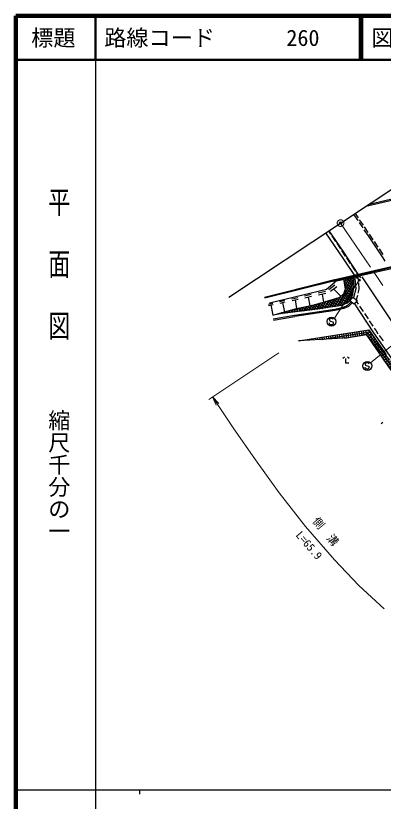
# Model space of a CAD drawing. Units: millimetres, scale not verified. Extents: x 40000 to 680000, y 20000 to 380000.
# Drawn here: x 40000 to 123036, y 202409 to 380000 of the extents above; entities that cross this region are included whole.
import ezdxf
from ezdxf.enums import TextEntityAlignment as Align

# ---------------------------------------------------------------- set-up
doc = ezdxf.new("R2010")
doc.units = ezdxf.units.MM
doc.header["$LTSCALE"] = 1000
doc.header["$PDMODE"] = 32
doc.header["$PDSIZE"] = 500
doc.linetypes.add('CHAIN', pattern=[18.5, 12, -1.5, 3.5, -1.5])
for name, color, linetype, lineweight in [('M-BGD', 7, 'Continuous', 25), ('M-BMK', 2, 'CHAIN', 13), ('M-BMK-OTRS', 5, 'Continuous', 25), ('M-STR-HTXT', 7, 'Continuous', 13), ('M-STR-STRC', 7, 'Continuous', 25), ('M-TTL', 2, 'Continuous', 140), ('M-TTL-BAND', 7, 'Continuous', 25), ('M-TTL-LINE', 7, 'Continuous', 50)]:
    doc.layers.add(name, color=color, linetype=linetype, lineweight=lineweight)
doc.layers.add('M-OTRS', color=6, linetype='Continuous')
doc.layers.add('M-TTL-TXT', color=7, linetype='Continuous')
doc.styles.add('@ＭＳ ゴシック', font='')
doc.styles.add('ＭＳ ゴシック', font='')
doc.styles.get('@ＭＳ ゴシック').set_extended_font_data('@MS Gothic')
doc.styles.get('ＭＳ ゴシック').set_extended_font_data('MS Gothic')

# ---------------------------------------------------------------- blocks, each defined once
blk = doc.blocks.new('open_arrow')
at = {"color": 0, "linetype": 'Continuous', "lineweight": -2}
blk.add_lwpolyline([(7.5, 1.25), (0, 0), (7.5, -1.25)], dxfattribs=at)

msp = doc.modelspace()

# ---------------------------------------------------------------- hatches: boundary and pattern name
at = {"layer": 'M-BGD'}
h = msp.add_hatch(dxfattribs=at)
h.set_pattern_fill('USER', color=256, style=0, pattern_type=2)
h.set_pattern_definition([(8.9652, (119226, 307896), (-77.917, 493.892), []), (98.9652, (119226, 307896), (-493.892, -77.917), [])])
h.paths.add_polyline_path([(119226, 307896), (115274, 307175), (103882, 306488), (119775, 308998)])
h = msp.add_hatch(dxfattribs=at)
h.set_pattern_fill('USER', color=256, style=0, pattern_type=2)
h.set_pattern_definition([(38.9652, (119226, 307896), (-314.424, 388.764), []), (128.9652, (119226, 307896), (-388.764, -314.424), [])])
h.paths.add_polyline_path([(119226, 307896), (124819, 299859), (128658, 294553), (132722, 289359), (136240, 285063), (141167, 280644), (143640, 278127), (143911, 278384), (139737, 282733), (135759, 287276), (129538, 295164), (123662, 303343), (119775, 308998)])

# ---------------------------------------------------------------- linework, layer by layer
for p, q in [((119825, 337398), (135898, 341154)), ((119111, 336923), (135965, 340861)), ((116346, 335085), (117279, 333693)), ((117410, 334305), (116715, 335330)), ((118532, 332650), (117691, 333891)), ((117558, 333278), (118393, 332032)), ((119655, 330995), (118813, 332236)), ((114100, 324970), (110060, 330906)), ((111186, 330622), (110706, 331335)), ((113938, 326767), (110799, 331397)), ((118672, 331617), (119605, 330225)), ((120777, 329339), (119936, 330581)), ((112303, 328962), (111465, 330207)), ((113419, 327303), (112582, 328548)), ((119605, 330225), (122901, 325244)), ((121900, 327684), (121058, 328925)), ((114536, 325644), (113698, 326888)), ((123022, 326029), (122180, 327270)), ((117354, 321610), (113938, 326767)), ((115653, 323985), (114815, 325229)), ((122901, 325244), (123423, 324475)), ((111799, 320296), (130556, 324589)), ((111889, 319906), (130645, 324199)), ((130592, 324437), (112085, 320102)), ((116740, 321043), (114100, 324970)), ((116769, 322325), (115932, 323570)), ((117529, 321197), (117048, 321911)), ((117232, 321539), (117359, 320122)), ((117999, 320710), (117354, 321610)), ((112085, 320102), (96303, 316110)), ((100089, 317351), (111999, 320359)), ((111797, 320308), (111889, 319906)), ((112011, 320316), (112125, 319849)), ((112125, 319849), (112115, 319652)), ((112701, 314375), (116363, 320544)), ((113288, 314470), (116400, 319712)), ((114469, 318232), (114148, 320423)), ((114222, 319921), (116315, 318096)), ((114257, 319681), (114733, 320483)), ((114362, 318963), (115384, 320686)), ((114393, 320378), (116389, 318637)), ((114467, 318245), (116036, 320888)), ((114906, 320537), (116423, 319214)), ((115418, 320696), (116395, 319845)), ((115931, 320856), (116366, 320476)), ((116434, 318963), (116346, 320926)), ((116543, 321382), (116823, 318260)), ((116767, 321116), (117162, 320595)), ((110174, 318140), (97350, 315044)), ((112115, 319652), (110174, 318140)), ((110708, 318106), (112107, 319196)), ((111119, 317702), (112517, 318791)), ((111818, 318247), (113468, 316622)), ((113941, 314674), (116418, 318846)), ((114124, 317143), (114469, 318232)), ((114323, 319226), (116241, 317554)), ((114383, 317961), (115995, 316555)), ((114425, 318531), (116153, 317025)), ((116179, 317102), (116434, 318963)), ((116823, 318260), (116341, 316270)), ((117531, 318207), (117298, 317245)), ((117404, 319624), (117531, 318207)), ((96234, 316383), (100089, 317351)), ((102367, 316012), (103701, 316331)), ((105247, 316670), (106745, 317028)), ((105327, 316221), (106825, 316579)), ((106076, 316400), (106429, 314425)), ((107432, 314643), (113036, 316281)), ((108300, 317367), (109971, 317767)), ((108389, 316866), (110060, 317266)), ((109225, 317066), (109547, 315261)), ((111526, 314187), (112713, 316187)), ((112113, 314281), (113535, 316676)), ((112884, 316237), (114430, 314889)), ((113036, 316281), (114124, 317143)), ((113294, 316485), (114870, 315111)), ((113659, 316774), (115211, 315420)), ((114023, 317062), (115520, 315757)), ((114233, 317486), (115801, 316119)), ((114660, 314989), (116258, 317681)), ((115374, 315568), (115885, 316226)), ((115502, 315543), (116172, 316402)), ((115885, 316226), (116179, 317102)), ((116172, 316402), (117140, 315645)), ((117180, 316759), (116946, 315797)), ((97086, 314806), (98121, 315053)), ((97142, 314495), (98176, 314743)), ((97659, 314619), (98068, 312329)), ((99650, 315391), (100830, 315674)), ((99713, 315037), (100893, 315320)), ((100303, 315179), (100691, 313004)), ((102438, 315612), (103772, 315931)), ((103105, 315771), (103461, 313781)), ((103438, 313776), (107432, 314643)), ((105710, 313343), (106342, 314406)), ((106023, 314337), (106996, 313489)), ((106280, 313408), (106952, 314539)), ((106580, 314458), (107610, 313560)), ((106850, 313472), (107569, 314683)), ((107137, 314579), (108198, 313654)), ((107420, 313537), (108212, 314871)), ((113581, 314517), (107594, 313557)), ((107677, 314715), (108785, 313748)), ((108002, 313622), (108855, 315059)), ((108197, 314867), (109372, 313842)), ((108589, 313716), (109498, 315247)), ((108718, 315019), (109960, 313936)), ((109177, 313811), (110141, 315435)), ((109239, 315171), (110547, 314030)), ((109760, 315323), (111134, 314124)), ((109764, 313905), (110784, 315623)), ((110280, 315476), (111722, 314219)), ((110351, 313999), (111427, 315811)), ((110801, 315628), (112309, 314313)), ((110939, 314093), (112070, 315999)), ((111322, 315780), (112897, 314407)), ((111843, 315932), (113484, 314501)), ((112363, 316084), (113967, 314686)), ((114808, 315054), (113581, 314517)), ((114060, 314127), (114996, 314550)), ((114808, 315054), (115374, 315568)), ((114996, 314550), (115743, 315228)), ((115964, 315023), (115163, 314296)), ((116470, 314787), (115502, 315543)), ((115743, 315228), (115804, 315307)), ((116041, 315122), (115964, 315023)), ((117140, 315645), (116470, 314787)), ((116511, 314840), (120831, 308347)), ((116965, 315421), (117388, 314786)), ((117665, 314370), (118495, 313121)), ((98068, 312329), (100696, 313054)), ((100685, 312772), (98068, 312329)), ((98999, 312580), (99089, 312502)), ((99395, 312553), (99489, 312712)), ((99530, 312723), (99671, 312600)), ((99986, 312653), (100122, 312883)), ((100062, 312866), (100254, 312699)), ((100577, 312753), (100755, 313053)), ((100593, 313009), (100845, 312790)), ((107594, 313557), (100685, 312772)), ((100696, 313054), (103438, 313776)), ((101124, 313153), (101460, 312860)), ((101151, 312825), (101388, 313224)), ((101655, 313296), (102075, 312930)), ((101721, 312889), (102020, 313394)), ((102186, 313439), (102690, 313000)), ((102290, 312954), (102653, 313565)), ((102717, 313582), (103305, 313069)), ((102860, 313019), (103286, 313735)), ((102977, 312274), (112127, 313668)), ((112184, 313373), (103024, 311978)), ((103248, 313725), (103920, 313139)), ((103430, 313084), (103901, 313877)), ((103796, 313854), (104535, 313209)), ((104000, 313148), (104511, 314009)), ((104353, 313975), (105151, 313279)), ((104570, 313213), (105121, 314142)), ((104910, 314096), (105766, 313349)), ((105140, 313278), (105731, 314274)), ((105466, 314216), (106381, 313419)), ((112127, 313668), (114060, 314127)), ((114157, 313842), (112184, 313373)), ((115163, 314296), (114157, 313842)), ((118772, 312705), (119603, 311456)), ((98149, 311474), (102977, 312274)), ((98198, 311178), (103024, 311978)), ((98214, 312353), (98224, 312371)), ((98468, 312437), (98507, 312403)), ((98805, 312453), (98857, 312541)), ((119880, 311039), (120711, 309791)), ((120988, 309374), (121410, 308739)), ((103882, 306488), (119775, 308998)), ((119226, 307896), (115274, 307175)), ((124819, 299859), (119226, 307896)), ((119775, 308998), (123662, 303343)), ((120831, 308347), (125396, 301731)), ((121410, 308739), (121843, 308112)), ((122127, 307701), (122979, 306466)), ((115274, 307175), (103882, 306488)), ((114264, 302842), (113908, 302499)), ((114589, 301436), (114608, 302486)), ((115308, 302473), (114964, 302830)), ((115289, 301424), (114589, 301436)), ((122944, 288077), (122588, 287733))]:
    msp.add_line(p, q, dxfattribs=at)
at = {"layer": 'M-BMK'}
msp.add_line((113386, 333117), (123050, 318848), dxfattribs=at)
msp.add_circle((113386, 333117), 750, dxfattribs=at)
at = {"layer": 'M-BMK-OTRS'}
for p, q in [((113386, 333117), (153167, 359563)), ((88157, 316345), (113386, 333117))]:
    msp.add_line(p, q, dxfattribs=at)
at = {"layer": 'M-OTRS'}
msp.add_point((113386, 333117), dxfattribs=at)
at = {"layer": 'M-STR-HTXT'}
for p, q in [((117626, 320217), (112003, 311590)), ((126585, 306760), (120173, 301502)), ((99429, 303754), (83644, 293252)), ((84476, 293806), (89104, 286850)), ((89104, 286850), (94132, 279563)), ((94132, 279563), (99533, 272149)), ((99533, 272149), (105481, 264542)), ((105481, 264542), (112002, 257021)), ((112002, 257021), (117540, 251227)), ((117540, 251227), (123226, 245892))]:
    msp.add_line(p, q, dxfattribs=at)
for radius in [250, 200, 150, 100, 50, 20]:
    msp.add_circle((117626, 320217), radius, dxfattribs=at)
msp.add_point((117626, 320217), dxfattribs=at)
at = {"layer": 'M-STR-STRC'}
for p, q in [((118207, 320983), (127205, 307354)), ((110871, 311319), (110858, 311205)), ((110858, 311205), (110947, 311025)), ((110997, 311460), (110871, 311319)), ((110947, 311025), (111100, 310954)), ((111126, 311556), (110997, 311460)), ((111100, 310954), (111636, 310777)), ((111291, 311593), (111126, 311556)), ((111408, 311579), (111291, 311593)), ((111553, 311510), (111408, 311579)), ((111665, 311438), (111553, 311510)), ((111701, 311327), (111665, 311438)), ((110877, 310431), (110835, 310540)), ((110964, 310255), (110877, 310431)), ((111069, 310183), (110964, 310255)), ((111217, 310112), (111069, 310183)), ((111337, 310097), (111217, 310112)), ((111504, 310129), (111337, 310097)), ((111627, 310228), (111504, 310129)), ((111695, 310378), (111627, 310228)), ((111636, 310777), (111720, 310607)), ((111720, 310607), (111695, 310378)), ((118975, 300413), (118933, 300522)), ((118970, 301302), (118956, 301188)), ((118956, 301188), (119046, 301007)), ((119095, 301443), (118970, 301302)), ((119062, 300237), (118975, 300413)), ((119046, 301007), (119198, 300937)), ((119167, 300166), (119062, 300237)), ((119224, 301538), (119095, 301443)), ((119315, 300094), (119167, 300166)), ((119198, 300937), (119734, 300760)), ((119390, 301575), (119224, 301538)), ((119506, 301562), (119390, 301575)), ((119651, 301492), (119506, 301562)), ((119725, 300210), (119602, 300112)), ((119763, 301420), (119651, 301492)), ((119793, 300361), (119725, 300210)), ((119734, 300760), (119818, 300589)), ((119800, 301309), (119763, 301420)), ((119818, 300589), (119793, 300361)), ((119436, 300079), (119315, 300094)), ((119602, 300112), (119436, 300079))]:
    msp.add_line(p, q, dxfattribs=at)
for centre in [(111339, 310842), (119437, 300825)]:
    msp.add_circle(centre, 1000, dxfattribs=at)
at = {"layer": 'M-TTL'}
for p, q in [((40000, 380000), (40000, 20000)), ((680000, 380000), (40000, 380000))]:
    msp.add_line(p, q, dxfattribs=at)
at = {"layer": 'M-TTL-BAND'}
for p, q in [((58000, 370000), (58000, 20000)), ((40000, 205000), (579000, 205000)), ((68000, 205000), (68000, 204000))]:
    msp.add_line(p, q, dxfattribs=at)
at = {"layer": 'M-TTL-LINE'}
for p, q in [((58000, 380000), (58000, 370000)), ((117750, 380000), (117750, 370000)), ((118250, 380000), (118250, 370000)), ((40000, 370000), (680000, 370000))]:
    msp.add_line(p, q, dxfattribs=at)

# ---------------------------------------------------------------- block references
at = {"layer": 'M-STR-HTXT', "xscale": 267, "yscale": 267, "rotation": 303.6}
msp.add_blockref('open_arrow', (84476, 293806), dxfattribs=at)

# ---------------------------------------------------------------- texts
at = {"layer": 'M-STR-HTXT', "style": 'ＭＳ ゴシック'}
msp.add_text('側\u3000溝', height=1833, rotation=309.745, dxfattribs=at).set_placement((110030, 263390), align=Align.MIDDLE_CENTER)
msp.add_text('L=65.9', height=1833, rotation=310.925, dxfattribs=at).set_placement((105162, 259307), align=Align.BOTTOM_CENTER)
at = {"layer": 'M-TTL-BAND', "style": '@ＭＳ ゴシック', "width": 1.4}
msp.add_text('平  面  図', height=3666, rotation=270, dxfattribs=at).set_placement((49777, 306475), align=Align.MIDDLE_RIGHT)
at = {"layer": 'M-TTL-BAND', "style": '@ＭＳ ゴシック'}
msp.add_text('縮尺千分の一', height=3666, rotation=270, dxfattribs=at).set_placement((49777, 261030), align=Align.MIDDLE_RIGHT)
at = {"layer": 'M-TTL-TXT', "style": 'ＭＳ ゴシック'}
msp.add_text('標題', height=3666, dxfattribs=at).set_placement((48500, 375000), align=Align.MIDDLE_CENTER)
for s, p in [('路線コード', (60000, 375000)), ('260', (101142, 375000)), ('図面コード', (120380, 375000))]:
    msp.add_text(s, height=3666, dxfattribs=at).set_placement(p, align=Align.MIDDLE_LEFT)

doc.saveas('drawing.dxf')
